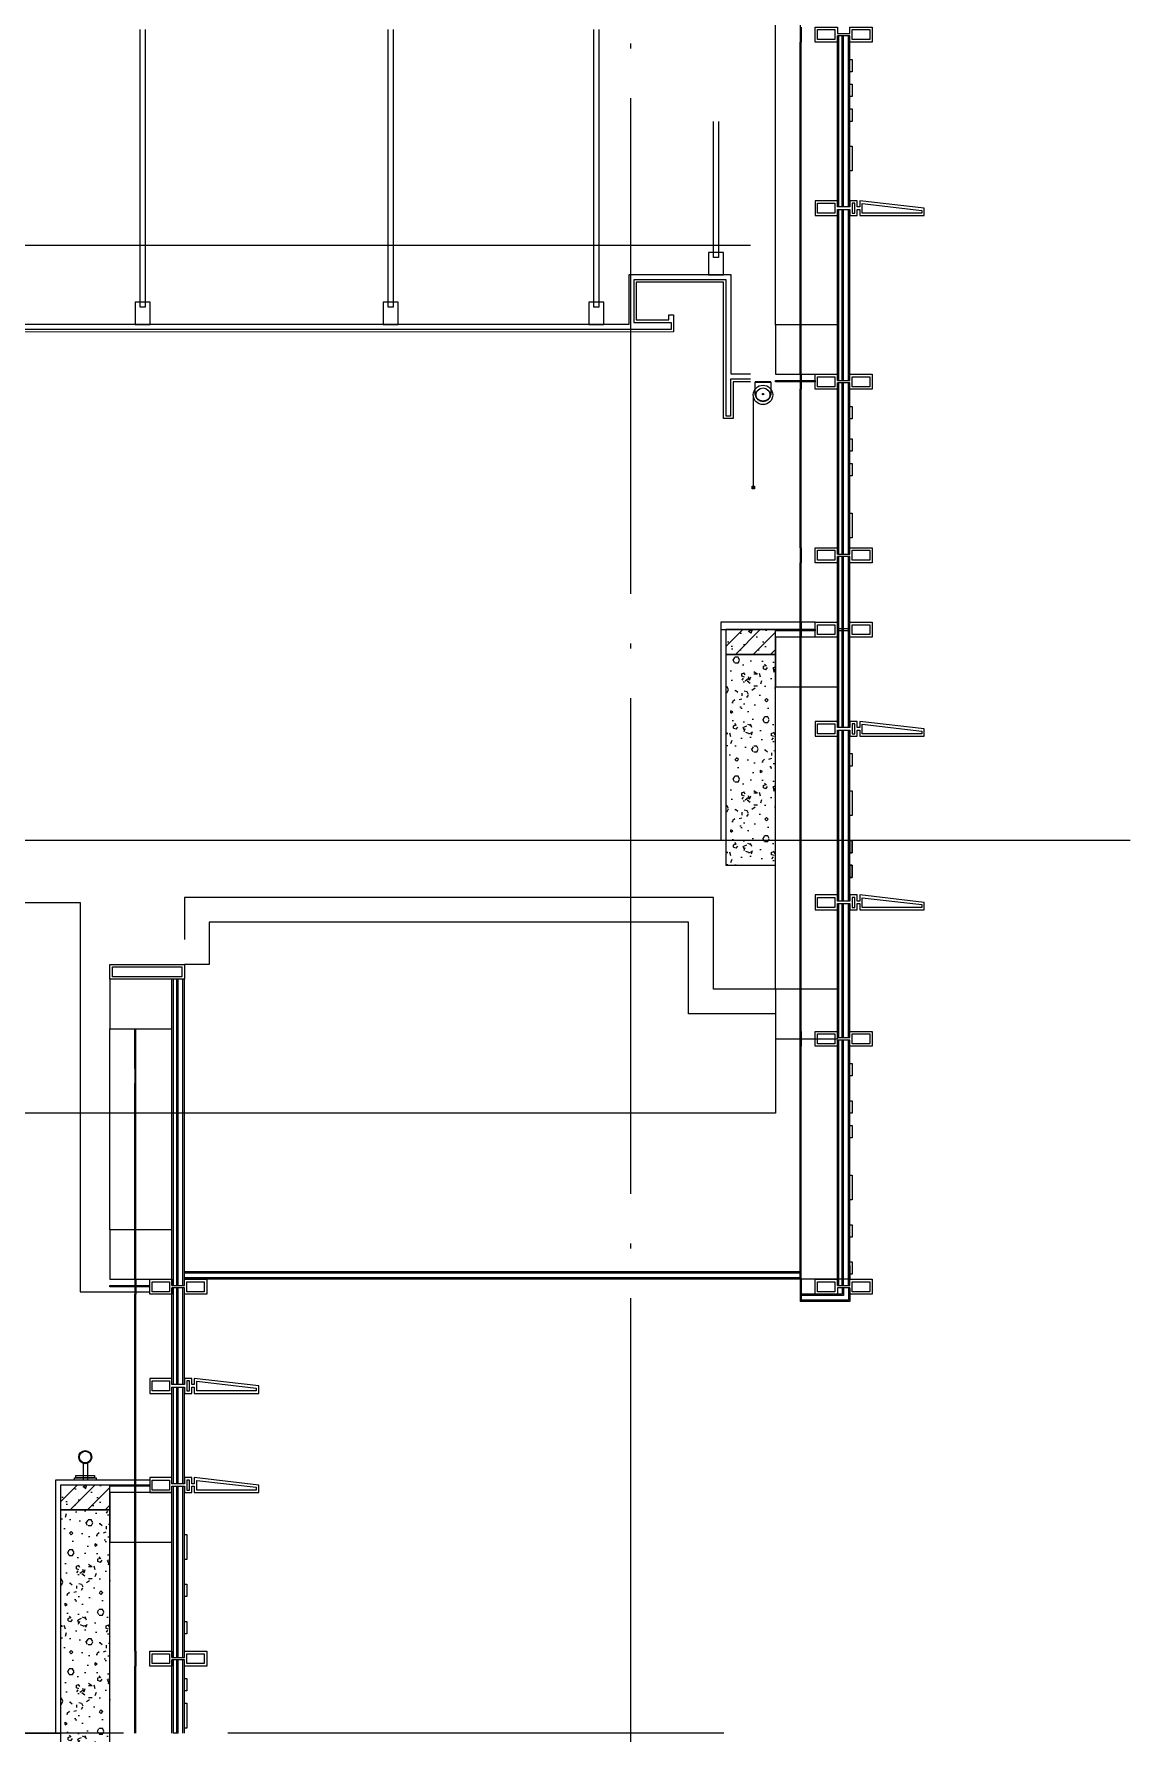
# Model space of a CAD drawing. Extents: x 1147314 to 1218578, y -272074 to -241968.
# Drawn here: x 1199590 to 1204009, y -266768 to -259915 of the extents above; entities that cross this region are included whole.
import ezdxf

# ---------------------------------------------------------------- set-up
doc = ezdxf.new("R2010")
doc.units = 0
doc.header["$LTSCALE"] = 1000
doc.header["$MEASUREMENT"] = 0
doc.linetypes.add('230303生产综合楼-平面图_t8$0$DOTE', pattern=[2.42, 2, -0.2, 0.02, -0.2])
for name, color, linetype in [('A-DOOR-FIRE', 4, 'Continuous'), ('A-SECT-SURF', 6, 'Continuous'), ('A-看线', 115, 'Continuous'), ('DOTE', 1, 'Continuous'), ('FF-窗帘-JYZS', 8, 'Continuous'), ('LY_MC_section A', 140, 'Continuous'), ('PUB_HATCH', 8, 'Continuous'), ('SURFACE', 6, 'Continuous'), ('WALL', 255, 'Continuous'), ('吊顶', 183, 'Continuous'), ('墙身抹灰', 6, 'Continuous')]:
    doc.layers.add(name, color=color, linetype=linetype)
for name, color, linetype, lineweight in [('A-WALL-INSL', 241, 'Continuous', 0), ('WALL-CURT-GLAZ', 120, 'Continuous', 0), ('WALL-CURT-METL', 211, 'Continuous', 0)]:
    doc.layers.add(name, color=color, linetype=linetype, lineweight=lineweight)

# ---------------------------------------------------------------- blocks, each defined once
blk = doc.blocks.new('A$C071d96ed')
at = {"layer": 'A-看线'}
for points in [[(44, -690), (44, 0)], [(50, -690), (50, 0)], [(196, -665), (196, -25)], [(200, -665), (200, -25)]]:
    blk.add_lwpolyline(points, dxfattribs=at)
at = {"layer": 'WALL-CURT-GLAZ'}
for p, q in [((0, -690), (0, 0)), ((6, -690), (6, 0)), ((25, -690), (25, 0)), ((31, -690), (31, 0))]:
    blk.add_line(p, q, dxfattribs=at)
blk = doc.blocks.new('A$C37e4a2ef')
at = {"layer": 'A-看线'}
for points in [[(196, -60), (196, 0)], [(200, -60), (200, 0)]]:
    blk.add_lwpolyline(points, dxfattribs=at)
at = {"layer": 'WALL-CURT-METL'}
for points in [[(140, -60), (50, -60), (50, -35), (0, -35), (0, -60), (-30, -60), (-30, -35), (-40, -35), (-40, -60), (-300, -60), (-300, -30), (-40, 0), (-40, -25), (-30, -25), (-30, 0), (0, 0), (0, -25), (50, -25), (50, 0), (140, 0)], [(-50, -50), (-50, -11.2), (-290, -38.9), (-290, -50)], [(-20, -10), (-10, -10), (-10, -50), (-20, -50)], [(130, -25), (130, -10), (60, -10), (60, -50), (130, -50)]]:
    blk.add_lwpolyline(points, close=True, dxfattribs=at)
blk = doc.blocks.new('A$C42b86bd6')
at = {"layer": 'A-看线'}
for points in [[(286, 0), (286, -60)], [(290, 0), (290, -60)]]:
    blk.add_lwpolyline(points, dxfattribs=at)
at = {"layer": 'WALL-CURT-METL'}
for points in [[(230, -60), (230, 0), (140, 0), (140, -25), (90, -25), (90, 0), (0, 0), (0, -60), (90, -60), (90, -35), (140, -35), (140, -60)], [(80, -25), (80, -10), (10, -10), (10, -50), (80, -50)], [(220, -50), (220, -10), (150, -10), (150, -35), (150, -50)]]:
    blk.add_lwpolyline(points, close=True, dxfattribs=at)
blk = doc.blocks.new('A$C827e71c0')
at = {"layer": 'A-DOOR-FIRE'}
blk.add_blockref('A$C42b86bd6', (-90, 0), dxfattribs=at)
blk = doc.blocks.new('A$C38d1714a')
at = {"layer": 'A-WALL-INSL'}
blk.add_lwpolyline([(0, 0), (250, 0), (250, -200), (0, -200)], close=True, dxfattribs=at)
blk = doc.blocks.new('A$Cb5ae1680')
at = {"layer": 'A-看线'}
for points in [[(44, 0), (44, 690)], [(50, 0), (50, 690)], [(196, 25), (196, 665)], [(200, 25), (200, 665)]]:
    blk.add_lwpolyline(points, dxfattribs=at)
at = {"layer": 'LY_MC_section A'}
for points in [[(0, 0), (0, 690)], [(6, 0), (6, 690)], [(25, 0), (25, 690)], [(31, 0), (31, 690)]]:
    blk.add_lwpolyline(points, dxfattribs=at)
blk = doc.blocks.new('A$C7aab0e27')
at = {"layer": 'A-DOOR-FIRE'}
blk.add_blockref('A$C37e4a2ef', (0, 0), dxfattribs=at)
blk = doc.blocks.new('A$Ca8bf0082')
at = {"layer": 'FF-窗帘-JYZS'}
blk.add_line((-7.2, -55.8), (-7.2, -424.9), dxfattribs=at)
for points in [[(0, -1.6), (64, -1.6), (64, 0), (0, 0)], [(-11.6, -420.7), (-2.8, -420.7), (-2.8, -432.6), (-11.6, -432.6)], [(-9.6, -422.7), (-4.8, -422.7), (-4.8, -430.6), (-9.6, -430.6)]]:
    blk.add_lwpolyline(points, close=True, dxfattribs=at)
blk.add_lwpolyline([(64, -1.6), (64, -44.8), (63.2, -51.2, -0.871795), (0.8, -51.2), (0, -44.8), (0, -1.6)], format="xyb", dxfattribs=at)
for centre, radius in [((32, -53.2), 39.2), ((32, -53.2), 28), ((32.4, -50.1), 2.73), ((-7.2, -424.9), 1.2)]:
    blk.add_circle(centre, radius, dxfattribs=at)
blk = doc.blocks.new('wuiyu')
at = {"layer": '吊顶'}
for points in [[(1198037.9, -259897.2), (1198037.9, -261016.2), (1198017.9, -261016.2), (1198017.9, -259897.2)], [(1199037.9, -259897.4), (1199037.9, -261016.5), (1199017.9, -261016.5), (1199017.9, -259897.4)], [(1200037.9, -259897.7), (1200037.9, -261016.7), (1200017.9, -261016.7), (1200017.9, -259897.7)], [(1201037.9, -259897.7), (1201037.9, -261017), (1201017.9, -261017), (1201017.9, -259897.7)], [(1201866.7, -259897.4), (1201866.7, -261016.7), (1201846.7, -261016.7), (1201846.7, -259897.4)], [(1202349, -260267.7), (1202349, -260816.6), (1202329, -260816.6), (1202329, -260267.7)], [(1202479, -261287.7), (1202400, -261287.6), (1202400, -260886.6), (1201988, -260886.6), (1201988, -261086.7), (1196766.2, -261087.4)], [(1202479, -261307.7), (1202398, -261307.6), (1202398, -261456.6), (1202380, -261456.6), (1202380, -260906.6), (1202008, -260906.6), (1202008, -261078.3), (1202158, -261078.3), (1202158, -261106.6), (1196766.2, -261107.4)], [(1202479, -261317.7), (1202408, -261317.6), (1202408, -261466.6), (1202370, -261466.6), (1202370, -260916.6), (1202018, -260916.6), (1202018, -261068.3), (1202149, -261068.3), (1202149, -261048.6), (1202168, -261048.6), (1202168, -261116.6), (1196766.2, -261117.4)]]:
    blk.add_lwpolyline(points, dxfattribs=at)
for points in [[(1202369, -260796.6), (1202309, -260796.6), (1202309, -260886.6), (1202369, -260886.6)], [(1198057.9, -260996.2), (1197997.9, -260996.2), (1197997.9, -261086.2), (1198057.9, -261086.2)], [(1199057.9, -260996.5), (1198997.9, -260996.5), (1198997.9, -261086.5), (1199057.9, -261086.5)], [(1200057.9, -260996.7), (1199997.9, -260996.7), (1199997.9, -261086.7), (1200057.9, -261086.7)], [(1201057.9, -260997), (1200997.9, -260997), (1200997.9, -261087), (1201057.9, -261087)], [(1201886.7, -260996.7), (1201826.7, -260996.7), (1201826.7, -261086.7), (1201886.7, -261086.7)], [(1201886.7, -260996.7), (1201826.7, -260996.7), (1201826.7, -261086.7), (1201886.7, -261086.7)]]:
    blk.add_lwpolyline(points, close=True, dxfattribs=at)
at = {"layer": 'FF-窗帘-JYZS'}
blk.add_blockref('A$Ca8bf0082', (1202497, -261317.7), dxfattribs=at)
blk = doc.blocks.new('A$C429b8df4')
at = {"layer": '吊顶'}
for points in [[(-9, 97.9), (-9, 30)], [(9, 97.9), (9, 30)]]:
    blk.add_lwpolyline(points, dxfattribs=at)
for points in [[(43.4, 30), (-43.4, 30), (-43.4, 39.2), (43.4, 39.2)], [(36.9, 39.2), (-37.9, 39.2), (-37.9, 48.4), (36.9, 48.4)]]:
    blk.add_lwpolyline(points, close=True, dxfattribs=at)
for radius in [26.5, 23.5]:
    blk.add_circle((0, 122.8), radius, dxfattribs=at)

msp = doc.modelspace()

# ---------------------------------------------------------------- hatches: boundary and pattern name
at = {"layer": 'PUB_HATCH'}
h = msp.add_hatch(dxfattribs=at)
h.set_pattern_fill('钢筋混凝土', color=256, scale=20, style=0)
h.set_pattern_definition([(45, (-1048875.837, 107250.536), (-35.3553391, 35.3553391), []), (50, (-1048875.84, 107250.54), (143.4520365, -12.550427), [15, -165]), (355, (-1048875.84, 107250.54), (-27.750267, 150.438427), [12, -132]), (100.4514, (-1048863.88, 107249.49), (115.701876, 137.887908), [12.748038, -140.228422]), (46.1842, (-1048875.84, 107290.54), (213.44821, -33.103803), [22.5, -247.5]), (96.6356, (-1048858.05, 107287.78), (186.932541, 194.823574), [19.122058, -210.3426]), (351.1842, (-1048875.84, 107290.54), (186.93239, 194.82372), [18, -198]), (21, (-1048855.84, 107280.54), (119.3814104, -80.523778), [15, -165]), (326, (-1048855.84, 107280.54), (48.663066, 145.030009), [12, -132]), (71.4514, (-1048845.89, 107273.83), (168.044526, 64.506099), [12.748038, -140.228422]), (37.5, (-1048875.837, 107250.536), (2.4319711, 66.5787708), [0, -130.4, 0, -134, 0, -132.5]), (7.5, (-1048875.84, 107250.536), (52.6139075, 78.8823424), [0, -76.4, 0, -127.4, 0, -50.5]), (327.5, (-1048920.437, 107250.536), (106.7644872, -4.5109743), [0, -50, 0, -156, 0, -207]), (317.5, (-1048940.44, 107250.54), (116.637234, 20.0209965), [0, -65, 0, -103.6, 0, -147])])
h.paths.add_polyline_path([(1202579, -262317.7), (1202379, -262317.7), (1202379, -262417.7), (1202579, -262417.7)])
h = msp.add_hatch(dxfattribs=at)
h.set_pattern_fill('加气混凝土', color=256, scale=20, style=0)
h.set_pattern_definition([(0, (-1048805.04, 106777.34), (120, 240), [0, -240]), (0, (-1048945.44, 106744.94), (120, 240), [0, -240]), (0, (-1048867.44, 106742.54), (120, 240), [0, -240]), (0, (-1048782.24, 106813.34), (120, 240), [0, -240]), (0, (-1048881.84, 106730.54), (120, 240), [0, -240]), (0, (-1048758.24, 106964.54), (120, 240), [0, -240]), (0, (-1048831.44, 106945.34), (120, 240), [0, -240]), (0, (-1048793.04, 106915.34), (120, 240), [0, -240]), (0, (-1048988.64, 106910.54), (120, 240), [0, -240]), (0, (-1048871.04, 106899.74), (120, 240), [0, -240]), (0, (-1048916.64, 106838.54), (120, 240), [0, -240]), (0, (-1048914.24, 106748.54), (120, 240), [0, -240]), (0, (-1048824.24, 106738.94), (120, 240), [0, -240]), (0, (-1048758.24, 106844.54), (120, 240), [0, -240]), (0, (-1048982.64, 106807.34), (120, 240), [0, -240]), (0, (-1048962.24, 106848.14), (120, 240), [0, -240]), (0, (-1048868.64, 106831.34), (120, 240), [0, -240]), (0, (-1048902.24, 106796.54), (120, 240), [0, -240]), (0, (-1048921.44, 106875.74), (120, 240), [0, -240]), (0, (-1048891.44, 106965.74), (120, 240), [0, -240]), (0, (-1048973.04, 106756.94), (120, 240), [0, -240]), (0, (-1048841.04, 106916.54), (120, 240), [0, -240]), (0, (-1048952.64, 106920.14), (120, 240), [0, -240]), (0, (-1048971.84, 106951.34), (120, 240), [0, -240]), (130.601294, (-1048772.978, 106889.394), (-599.99999337, 720.00000315), [10.536622, -4414.8444]), (18.4349488, (-1048790.12, 106893.966), (599.9999978, 239.9999982), [10.842096, -1507.05116]), (90, (-1048790.12, 106883.68), (120, 240), [10.285714, -469.71426]), (161.565051, (-1048779.836, 106880.25), (-600.000003, 239.9999821), [10.842096, -1507.05116]), (53.1301023, (-1048779.836, 106880.25), (120.0000002, 239.9999999), [11.428572, -1188.5714]), (135, (-1048770.69, 106757.97), (-120.0000145, 239.9999838), [9.697464, -669.12504]), (45, (-1048784.41, 106757.97), (119.9999992, 239.999999), [9.697464, -669.12504]), (135, (-1048777.55, 106751.11), (-120.0000145, 239.9999838), [9.697464, -669.12504]), (45, (-1048777.55, 106751.11), (119.9999992, 239.999999), [9.697464, -669.12504]), (116.565051, (-1048886.12, 106919.1), (-2e-05, 479.999987), [12.77753, -255.5506]), (180, (-1048891.84, 106930.54), (-120, 240), [13.714286, -226.2857]), (63.434949, (-1048911.26, 106919.1), (1e-06, 479.999998), [12.77753, -255.5506]), (116.565051, (-1048905.55, 106907.68), (-2e-05, 479.999987), [12.77753, -255.5506]), (0, (-1048905.55, 106907.68), (120, 240), [13.714286, -226.2857]), (63.434949, (-1048891.84, 106907.68), (1e-06, 479.999998), [12.77753, -255.5506]), (107.102728, (-1048795.8355, 106837.966), (-359.999986237, 1200.000001936), [15.544538, -6513.161]), (143.972626, (-1048800.407, 106852.823), (-2279.9999711, 1679.9999981), [15.544538, -3248.808]), (180, (-1048812.98, 106861.97), (-120, 240), [14.857142, -225.14284]), (36.0273733, (-1048840.407, 106852.823), (2279.99998315, 1679.99998189), [15.544538, -3248.808]), (71.5650511, (-1048844.98, 106839.11), (360.00000185, 1199.99999793), [14.456126, -1503.43712]), (107.102728, (-1048840.407, 106824.2515), (-359.999986237, 1200.000001936), [15.544538, -6513.161]), (143.972626, (-1048827.836, 106815.109), (-2279.9999711, 1679.9999981), [15.544538, -3248.808]), (0, (-1048827.84, 106815.1), (120, 240), [14.857142, -225.14284]), (36.0273733, (-1048812.978, 106815.109), (2279.99998315, 1679.99998189), [15.544538, -3248.808]), (71.5650511, (-1048800.407, 106824.25), (360.00000185, 1199.99999793), [14.456126, -1503.43712]), (150.255118, (-1048793.55, 106949.966), (-360.00000085, 239.99999703), [9.214008, -1925.72784]), (90, (-1048801.55, 106945.4), (120, 240), [9.142858, -470.8571]), (29.7448813, (-1048801.55, 106945.394), (360.0000002, 239.99999888), [9.214008, -1925.72784]), (116.565051, (-1048849.55, 106779.68), (-2e-05, 479.999987), [12.77753, -255.5506]), (168.690067, (-1048855.264, 106791.109), (-1080.0000008, 239.99999398), [11.654902, -2435.8742]), (41.1859251, (-1048875.836, 106785.394), (2999.999981823, 2639.999976915), [12.148738, -5090.3208]), (90, (-1048875.84, 106773.97), (120, 240), [11.428572, -468.5714]), (138.814074, (-1048866.693, 106765.966), (-2999.999946676, 2640.000016815), [12.148738, -5090.3208]), (16.6992442, (-1048866.693, 106765.966), (3959.999970207, 1199.99998743), [11.93178, -4999.415]), (60.9453959, (-1048855.264, 106769.394), (119.99999968, 239.99999788), [11.766434, -4930.1358]), (109.983106, (-1048950.121, 106880.251), (-600.00000226, 1679.999995554), [13.3768, -5604.879]), (155.556045, (-1048954.693, 106892.823), (-1560.000005946, 719.99998504), [13.809194, -5786.0526]), (24.4439547, (-1048979.836, 106892.823), (1560.00000078, 719.999996537), [13.809194, -5786.0526]), (70.0168934, (-1048984.407, 106880.251), (600.00000181, 1679.99999583), [13.3768, -5604.879]), (109.983106, (-1048979.836, 106867.68), (-600.00000226, 1679.999995554), [13.3768, -5604.879]), (160.016893, (-1048967.264, 106863.109), (-600.00000035, 239.99998907), [13.3768, -2795.751]), (19.9831065, (-1048967.264, 106863.109), (599.9999967, 239.99999962), [13.3768, -2795.751]), (70.0168934, (-1048954.693, 106867.68), (600.00000181, 1679.99999583), [13.3768, -5604.879]), (122.005383, (-1048860.978, 106858.537), (-120.0000161, 239.99998775), [10.781693, -2253.3736]), (18.4349488, (-1048876.98, 106864.25), (599.9999978, 239.9999982), [10.842096, -1507.05116]), (90, (-1048876.98, 106853.97), (120, 240), [10.285714, -469.71426]), (161.565051, (-1048866.693, 106850.537), (-600.000003, 239.9999821), [10.842096, -1507.05116]), (54.4623222, (-1048866.693, 106850.537), (839.99999878, 1199.9999982), [9.831228, -4119.2846]), (116.565051, (-1048930.7, 106800.25), (-2e-05, 479.999987), [12.77753, -255.5506]), (180, (-1048936.4, 106811.68), (-120, 240), [12.571428, -227.42856]), (59.0362434, (-1048955.836, 106800.251), (120.00000039, 239.99999884), [13.32789, -2785.5288]), (120.963756, (-1048948.978, 106788.823), (-120.0000164, 239.99998898), [13.32789, -2785.5288]), (0, (-1048948.98, 106788.82), (120, 240), [12.571428, -227.42856]), (63.434949, (-1048936.4, 106788.82), (1e-06, 479.999998), [12.77753, -255.5506])])
h.paths.add_polyline_path([(1202579, -262417.7), (1202379, -262417.7), (1202379, -263267.7), (1202579, -263267.7)])
h = msp.add_hatch(dxfattribs=at)
h.set_pattern_fill('钢筋混凝土', color=256, scale=20, style=0)
h.set_pattern_definition([(45, (-1051558.64, 103800.49), (-35.3553391, 35.3553391), []), (50, (-1051558.64, 103800.49), (143.4520365, -12.550427), [15, -165]), (355, (-1051558.64, 103800.49), (-27.750267, 150.438427), [12, -132]), (100.4514, (-1051546.69, 103799.44), (115.701876, 137.887908), [12.748038, -140.228422]), (46.1842, (-1051558.64, 103840.49), (213.44821, -33.103803), [22.5, -247.5]), (96.6356, (-1051540.85, 103837.73), (186.932541, 194.823574), [19.122058, -210.3426]), (351.1842, (-1051558.64, 103840.49), (186.93239, 194.82372), [18, -198]), (21, (-1051538.64, 103830.49), (119.3814104, -80.523778), [15, -165]), (326, (-1051538.64, 103830.49), (48.663066, 145.030009), [12, -132]), (71.4514, (-1051528.69, 103823.78), (168.044526, 64.506099), [12.748038, -140.228422]), (37.5, (-1051558.64, 103800.49), (2.4319711, 66.5787708), [0, -130.4, 0, -134, 0, -132.5]), (7.5, (-1051558.64, 103800.49), (52.6139075, 78.8823424), [0, -76.4, 0, -127.4, 0, -50.5]), (327.5, (-1051603.24, 103800.49), (106.7644872, -4.5109743), [0, -50, 0, -156, 0, -207]), (317.5, (-1051623.24, 103800.49), (116.637234, 20.0209965), [0, -65, 0, -103.6, 0, -147])])
h.paths.add_polyline_path([(1199896.2, -265767.7), (1199696.2, -265767.7), (1199696.2, -265867.7), (1199896.2, -265867.7)])
h = msp.add_hatch(dxfattribs=at)
h.set_pattern_fill('加气混凝土', color=256, scale=20, style=0)
h.set_pattern_definition([(0, (-1051487.84, 103177.3), (120, 240), [0, -240]), (0, (-1051628.24, 103144.9), (120, 240), [0, -240]), (0, (-1051550.24, 103142.5), (120, 240), [0, -240]), (0, (-1051465.04, 103213.3), (120, 240), [0, -240]), (0, (-1051564.64, 103130.5), (120, 240), [0, -240]), (0, (-1051441.04, 103364.5), (120, 240), [0, -240]), (0, (-1051514.24, 103345.3), (120, 240), [0, -240]), (0, (-1051475.84, 103315.3), (120, 240), [0, -240]), (0, (-1051671.44, 103310.5), (120, 240), [0, -240]), (0, (-1051553.84, 103299.7), (120, 240), [0, -240]), (0, (-1051599.44, 103238.5), (120, 240), [0, -240]), (0, (-1051597.04, 103148.5), (120, 240), [0, -240]), (0, (-1051507.04, 103138.9), (120, 240), [0, -240]), (0, (-1051441.04, 103244.5), (120, 240), [0, -240]), (0, (-1051665.44, 103207.3), (120, 240), [0, -240]), (0, (-1051645.04, 103248.1), (120, 240), [0, -240]), (0, (-1051551.44, 103231.3), (120, 240), [0, -240]), (0, (-1051585.04, 103196.5), (120, 240), [0, -240]), (0, (-1051604.24, 103275.7), (120, 240), [0, -240]), (0, (-1051574.24, 103365.7), (120, 240), [0, -240]), (0, (-1051655.84, 103156.9), (120, 240), [0, -240]), (0, (-1051523.84, 103316.5), (120, 240), [0, -240]), (0, (-1051635.44, 103320.1), (120, 240), [0, -240]), (0, (-1051654.64, 103351.3), (120, 240), [0, -240]), (130.601294, (-1051455.78, 103289.368), (-599.99999337, 720.00000315), [10.536622, -4414.8444]), (18.4349488, (-1051472.923, 103293.94), (599.9999978, 239.9999982), [10.842096, -1507.05116]), (90, (-1051472.92, 103283.65), (120, 240), [10.285714, -469.71426]), (161.565051, (-1051462.638, 103280.225), (-600.000003, 239.9999821), [10.842096, -1507.05116]), (53.1301023, (-1051462.64, 103280.225), (120.0000002, 239.9999999), [11.428572, -1188.5714]), (135, (-1051453.495, 103157.94), (-120.0000145, 239.9999838), [9.697464, -669.12504]), (45, (-1051467.21, 103157.94), (119.9999992, 239.999999), [9.697464, -669.12504]), (135, (-1051460.35, 103151.08), (-120.0000145, 239.9999838), [9.697464, -669.12504]), (45, (-1051460.35, 103151.08), (119.9999992, 239.999999), [9.697464, -669.12504]), (116.565051, (-1051568.92, 103319.08), (-2e-05, 479.999987), [12.77753, -255.5506]), (180, (-1051574.64, 103330.5), (-120, 240), [13.714286, -226.2857]), (63.434949, (-1051594.07, 103319.08), (1e-06, 479.999998), [12.77753, -255.5506]), (116.565051, (-1051588.35, 103307.65), (-2e-05, 479.999987), [12.77753, -255.5506]), (0, (-1051588.35, 103307.65), (120, 240), [13.714286, -226.2857]), (63.434949, (-1051574.64, 103307.65), (1e-06, 479.999998), [12.77753, -255.5506]), (107.102728, (-1051478.638, 103237.939), (-359.999986237, 1200.000001936), [15.544538, -6513.161]), (143.972626, (-1051483.21, 103252.796), (-2279.9999711, 1679.9999981), [15.544538, -3248.808]), (180, (-1051495.78, 103261.94), (-120, 240), [14.857142, -225.14284]), (36.0273733, (-1051523.21, 103252.796), (2279.99998315, 1679.99998189), [15.544538, -3248.808]), (71.5650511, (-1051527.78, 103239.08), (360.00000185, 1199.99999793), [14.456126, -1503.43712]), (107.102728, (-1051523.209, 103224.225), (-359.999986237, 1200.000001936), [15.544538, -6513.161]), (143.972626, (-1051510.638, 103215.082), (-2279.9999711, 1679.9999981), [15.544538, -3248.808]), (0, (-1051510.64, 103215.08), (120, 240), [14.857142, -225.14284]), (36.0273733, (-1051495.78, 103215.082), (2279.99998315, 1679.99998189), [15.544538, -3248.808]), (71.5650511, (-1051483.21, 103224.225), (360.00000185, 1199.99999793), [14.456126, -1503.43712]), (150.255118, (-1051476.352, 103349.94), (-360.00000085, 239.99999703), [9.214008, -1925.72784]), (90, (-1051484.35, 103345.37), (120, 240), [9.142858, -470.8571]), (29.7448813, (-1051484.352, 103345.368), (360.0000002, 239.99999888), [9.214008, -1925.72784]), (116.565051, (-1051532.35, 103179.65), (-2e-05, 479.999987), [12.77753, -255.5506]), (168.690067, (-1051538.066, 103191.082), (-1080.0000008, 239.99999398), [11.654902, -2435.8742]), (41.1859251, (-1051558.638, 103185.368), (2999.999981823, 2639.999976915), [12.148738, -5090.3208]), (90, (-1051558.64, 103173.94), (120, 240), [11.428572, -468.5714]), (138.814074, (-1051549.495, 103165.939), (-2999.999946676, 2640.000016815), [12.148738, -5090.3208]), (16.6992442, (-1051549.495, 103165.939), (3959.999970207, 1199.99998743), [11.93178, -4999.415]), (60.9453959, (-1051538.066, 103169.368), (119.99999968, 239.99999788), [11.766434, -4930.1358]), (109.983106, (-1051632.923, 103280.225), (-600.00000226, 1679.999995554), [13.3768, -5604.879]), (155.556045, (-1051637.495, 103292.796), (-1560.000005946, 719.99998504), [13.809194, -5786.0526]), (24.4439547, (-1051662.638, 103292.796), (1560.00000078, 719.999996537), [13.809194, -5786.0526]), (70.0168934, (-1051667.209, 103280.225), (600.00000181, 1679.99999583), [13.3768, -5604.879]), (109.983106, (-1051662.638, 103267.653), (-600.00000226, 1679.999995554), [13.3768, -5604.879]), (160.016893, (-1051650.066, 103263.082), (-600.00000035, 239.99998907), [13.3768, -2795.751]), (19.9831065, (-1051650.066, 103263.082), (599.9999967, 239.99999962), [13.3768, -2795.751]), (70.0168934, (-1051637.495, 103267.653), (600.00000181, 1679.99999583), [13.3768, -5604.879]), (122.005383, (-1051543.78, 103258.51), (-120.0000161, 239.99998775), [10.781693, -2253.3736]), (18.4349488, (-1051559.78, 103264.225), (599.9999978, 239.9999982), [10.842096, -1507.05116]), (90, (-1051559.78, 103253.94), (120, 240), [10.285714, -469.71426]), (161.565051, (-1051549.495, 103250.51), (-600.000003, 239.9999821), [10.842096, -1507.05116]), (54.4623222, (-1051549.495, 103250.51), (839.99999878, 1199.9999982), [9.831228, -4119.2846]), (116.565051, (-1051613.5, 103200.22), (-2e-05, 479.999987), [12.77753, -255.5506]), (180, (-1051619.2, 103211.65), (-120, 240), [12.571428, -227.42856]), (59.0362434, (-1051638.638, 103200.225), (120.00000039, 239.99999884), [13.32789, -2785.5288]), (120.963756, (-1051631.78, 103188.796), (-120.0000164, 239.99998898), [13.32789, -2785.5288]), (0, (-1051631.78, 103188.8), (120, 240), [12.571428, -227.42856]), (63.434949, (-1051619.2, 103188.8), (1e-06, 479.999998), [12.77753, -255.5506])])
h.paths.add_polyline_path([(1199896.2, -265867.7), (1199696.2, -265867.7), (1199696.2, -266867.7), (1199896.2, -266867.7)])

# ---------------------------------------------------------------- linework, layer by layer
at = {"layer": 'A-SECT-SURF'}
msp.add_line((1202379, -263167.7), (1196746.2, -263167.7), dxfattribs=at)
msp.add_lwpolyline([(1196746.2, -266767.7), (1199696.2, -266767.7)], dxfattribs=at)
at = {"layer": 'A-WALL-INSL'}
for p, q in [((1202579, -263767.7), (1202579, -263167.7)), ((1202679, -263767.7), (1202579, -263767.7))]:
    msp.add_line(p, q, dxfattribs=at)
for points in [[(1202679, -259667.7), (1202679, -261087.7), (1202579, -261087.7), (1202579, -259667.7)], [(1202579, -263167.7), (1202579, -262547.7), (1202679, -262547.7), (1202679, -263167.7)], [(1202579, -263767.7), (1202329, -263767.7), (1202329, -263397.7), (1200196.2, -263397.7), (1200196.2, -263567.7), (1200196.2, -263567.7)], [(1202579, -263867.7), (1202229, -263867.7), (1202229, -263497.7), (1200296.2, -263497.7), (1200296.2, -263667.7), (1200196.2, -263667.7)], [(1199996.2, -263927.7), (1199996.2, -264737.7), (1199896.2, -264737.7), (1199896.2, -263927.7), (1199996.2, -263927.7)], [(1199896.2, -266767.7), (1199896.2, -265997.7), (1199996.2, -265997.7), (1199996.2, -266767.7)]]:
    msp.add_lwpolyline(points, dxfattribs=at)
msp.add_lwpolyline([(1200146.2, -265797.7), (1199896.2, -265797.7), (1199896.2, -265997.7), (1200146.2, -265997.7)], close=True, dxfattribs=at)
at = {"layer": 'A-看线'}
msp.add_line((1202479, -260767.7), (1197296.2, -260767.7), dxfattribs=at)
for points in [[(1202829, -262312.7), (1202829, -262022.7)], [(1202835, -262312.7), (1202835, -262022.7)], [(1202679, -262287.7), (1202679, -262047.7)], [(1202683, -262287.7), (1202683, -262047.7)], [(1202679, -262687.7), (1202679, -262347.7)], [(1202683, -262687.7), (1202683, -262347.7)], [(1202829, -262712.7), (1202829, -262322.7)], [(1202835, -262712.7), (1202835, -262322.7)], [(1202829, -263167.7), (1202829, -262722.7)], [(1202835, -263167.7), (1202835, -262722.7)], [(1202679, -263167.7), (1202679, -262747.7)], [(1202683, -263167.7), (1202683, -262747.7)], [(1202679, -263387.7), (1202679, -263167.7)], [(1202683, -263387.7), (1202683, -263167.7)], [(1202829, -263412.7), (1202829, -263167.7)], [(1202835, -263412.7), (1202835, -263167.7)], [(1202679, -263937.7), (1202679, -263447.7)], [(1202679, -264937.7), (1202679, -263447.7)], [(1202683, -263937.7), (1202683, -263447.7)], [(1202683, -264937.7), (1202683, -263447.7)], [(1202829, -263962.7), (1202829, -263422.7)], [(1202835, -263962.7), (1202835, -263422.7)], [(1200146.2, -264962.7), (1200146.2, -263727.7)], [(1200152.2, -264962.7), (1200152.2, -263727.7)], [(1202579, -263767.7), (1202579, -264267.7), (1197296.2, -264267.7)], [(1199996.2, -264087.7), (1199996.2, -263927.7)], [(1200000.2, -264937.7), (1200000.2, -263927.7)], [(1202679, -264937.7), (1202679, -263997.7)], [(1202683, -264937.7), (1202683, -263997.7)], [(1202829, -264962.7), (1202829, -263972.7)], [(1202835, -264962.7), (1202835, -263972.7)], [(1199996.2, -264937.7), (1199996.2, -264147.7)], [(1200146.2, -265362.7), (1200146.2, -264972.7)], [(1200152.2, -265362.7), (1200152.2, -264972.7)], [(1199996.2, -265337.7), (1199996.2, -264997.7)], [(1200000.2, -265337.7), (1200000.2, -264997.7)], [(1202679, -264997.7), (1202679, -265027.7)], [(1202683, -264997.7), (1202683, -265027.7)], [(1200146.2, -265762.7), (1200146.2, -265372.7)], [(1200152.2, -265762.7), (1200152.2, -265372.7)], [(1199996.2, -265737.7), (1199996.2, -265397.7)], [(1200000.2, -265737.7), (1200000.2, -265397.7)], [(1200146.2, -266767.7), (1200146.2, -266472.7)], [(1200152.2, -266767.7), (1200152.2, -266472.7)], [(1199996.2, -266767.7), (1199996.2, -266497.7)], [(1200000.2, -266767.7), (1200000.2, -266497.7)]]:
    msp.add_lwpolyline(points, dxfattribs=at)
at = {"layer": 'DOTE', "linetype": '230303生产综合楼-平面图_t8$0$DOTE'}
for points in [[(1201995.8, -271853.7), (1201995.8, -254813.5)], [(1204008.5, -263167.7), (1195673.5, -263167.7)], [(1202371.2, -266767.7), (1195673.5, -266767.7)]]:
    msp.add_lwpolyline(points, dxfattribs=at)
at = {"layer": 'LY_MC_section A', "color": 41}
for points in [[(1202879, -260017.7), (1202889, -260017.7), (1202889, -260067.7), (1202879, -260067.7)], [(1202879, -260117.7), (1202889, -260117.7), (1202889, -260167.7), (1202879, -260167.7)], [(1202879, -260217.7), (1202889, -260217.7), (1202889, -260267.7), (1202879, -260267.7)], [(1202879, -260367.7), (1202889, -260367.7), (1202889, -260467.7), (1202879, -260467.7)], [(1202879, -261417.7), (1202889, -261417.7), (1202889, -261467.7), (1202879, -261467.7)], [(1202879, -261547.7), (1202889, -261547.7), (1202889, -261597.7), (1202879, -261597.7)], [(1202879, -261647.7), (1202889, -261647.7), (1202889, -261697.7), (1202879, -261697.7)], [(1202879, -261847.7), (1202889, -261847.7), (1202889, -261947.7), (1202879, -261947.7)], [(1202879, -262817.7), (1202889, -262817.7), (1202889, -262867.7), (1202879, -262867.7)], [(1202879, -262967.7), (1202889, -262967.7), (1202889, -263067.7), (1202879, -263067.7)], [(1202879, -263167.7), (1202889, -263167.7), (1202889, -263217.7), (1202879, -263217.7)], [(1202879, -263267.7), (1202889, -263267.7), (1202889, -263317.7), (1202879, -263317.7)], [(1202879, -264067.7), (1202889, -264067.7), (1202889, -264117.7), (1202879, -264117.7)], [(1202879, -264217.7), (1202889, -264217.7), (1202889, -264267.7), (1202879, -264267.7)], [(1202879, -264317.7), (1202889, -264317.7), (1202889, -264367.7), (1202879, -264367.7)], [(1202879, -264517.7), (1202889, -264517.7), (1202889, -264617.7), (1202879, -264617.7)], [(1202879, -264717.7), (1202889, -264717.7), (1202889, -264767.7), (1202879, -264767.7)], [(1202879, -264867.7), (1202889, -264867.7), (1202889, -264917.7), (1202879, -264917.7)], [(1200196.2, -265967.7), (1200206.2, -265967.7), (1200206.2, -266067.7), (1200196.2, -266067.7)], [(1200196.2, -266167.7), (1200206.2, -266167.7), (1200206.2, -266217.7), (1200196.2, -266217.7)], [(1200196.2, -266317.7), (1200206.2, -266317.7), (1200206.2, -266367.7), (1200196.2, -266367.7)], [(1200196.2, -266547.7), (1200206.2, -266547.7), (1200206.2, -266597.7), (1200196.2, -266597.7)], [(1200196.2, -266647.7), (1200206.2, -266647.7), (1200206.2, -266747.7), (1200196.2, -266747.7)]]:
    msp.add_lwpolyline(points, close=True, dxfattribs=at)
at = {"layer": 'LY_MC_section A'}
for points in [[(1202848, -262312.7), (1202848, -262022.7)], [(1202854, -262312.7), (1202854, -262022.7)], [(1202873, -262312.7), (1202873, -262022.7)], [(1202879, -262312.7), (1202879, -262022.7)], [(1200165.2, -265362.7), (1200165.2, -264972.7)], [(1200171.2, -265362.7), (1200171.2, -264972.7)], [(1200190.2, -265362.7), (1200190.2, -264972.7)], [(1200196.2, -265362.7), (1200196.2, -264972.7)], [(1200165.2, -265762.7), (1200165.2, -265372.7)], [(1200171.2, -265762.7), (1200171.2, -265372.7)], [(1200190.2, -265762.7), (1200190.2, -265372.7)], [(1200196.2, -265762.7), (1200196.2, -265372.7)]]:
    msp.add_lwpolyline(points, dxfattribs=at)
for points in [[(1202889, -263167.7), (1202879, -263167.7), (1202879, -263217.7), (1202889, -263217.7)], [(1202889, -263267.7), (1202879, -263267.7), (1202879, -263317.7), (1202889, -263317.7)]]:
    msp.add_lwpolyline(points, close=True, dxfattribs=at)
at = {"layer": 'WALL'}
for points in [[(1202579, -262317.7), (1202379, -262317.7), (1202379, -262417.7), (1202579, -262417.7)], [(1202579, -262417.7), (1202379, -262417.7), (1202379, -263267.7), (1202579, -263267.7)], [(1199896.2, -265767.7), (1199696.2, -265767.7), (1199696.2, -265867.7), (1199896.2, -265867.7)], [(1199896.2, -265867.7), (1199696.2, -265867.7), (1199696.2, -266867.7), (1199896.2, -266867.7)]]:
    msp.add_lwpolyline(points, close=True, dxfattribs=at)
at = {"layer": 'WALL-CURT-GLAZ'}
for p, q in [((1202848, -262712.7), (1202848, -262322.7)), ((1202854, -262712.7), (1202854, -262322.7)), ((1202873, -262712.7), (1202873, -262322.7)), ((1202879, -262712.7), (1202879, -262322.7)), ((1202848, -263167.7), (1202848, -262722.7)), ((1202854, -263167.7), (1202854, -262722.7)), ((1202873, -263167.7), (1202873, -262722.7)), ((1202879, -263167.7), (1202879, -262722.7)), ((1202848, -263412.7), (1202848, -263167.7)), ((1202854, -263412.7), (1202854, -263167.7)), ((1202873, -263412.7), (1202873, -263167.7)), ((1202879, -263412.7), (1202879, -263167.7)), ((1202848, -263962.7), (1202848, -263422.7)), ((1202854, -263962.7), (1202854, -263422.7)), ((1202873, -263962.7), (1202873, -263422.7)), ((1202879, -263962.7), (1202879, -263422.7)), ((1200165.2, -264962.7), (1200165.2, -263727.7)), ((1200171.2, -264962.7), (1200171.2, -263727.7)), ((1200190.2, -264962.7), (1200190.2, -263727.7)), ((1200196.2, -264962.7), (1200196.2, -263727.7)), ((1202848, -264962.7), (1202848, -263972.7)), ((1202854, -264962.7), (1202854, -263972.7)), ((1202873, -264962.7), (1202873, -263972.7)), ((1202879, -264962.7), (1202879, -263972.7)), ((1200165.2, -266767.7), (1200165.2, -266472.7)), ((1200171.2, -266767.7), (1200171.2, -266472.7)), ((1200190.2, -266767.7), (1200190.2, -266472.7)), ((1200196.2, -266767.7), (1200196.2, -266472.7))]:
    msp.add_line(p, q, dxfattribs=at)
for points in [[(1202579, -261312.7), (1202738.9, -261312.7), (1202738.9, -261317.7), (1202579, -261317.7)], [(1202579, -262317.7), (1202738.9, -262317.7), (1202738.9, -262322.7), (1202579, -262322.7)], [(1199896.2, -264962.8), (1200056.1, -264962.8), (1200056.1, -264967.8), (1199896.2, -264967.8)], [(1199896.2, -265767.7), (1200056.1, -265767.7), (1200056.1, -265772.7), (1199896.2, -265772.7)]]:
    msp.add_lwpolyline(points, close=True, dxfattribs=at)
for points in [[(1202879, -264882.7), (1202879, -264907.7), (1202879, -264937.7), (1200196.2, -264937.7)], [(1202679, -264907.7), (1200196.2, -264907.7)], [(1202679, -264913.7), (1200196.2, -264913.7)], [(1202679, -264931.7), (1200196.2, -264931.7)], [(1202879, -264972.7), (1202879, -264997.7), (1202879, -265027.7), (1202679, -265027.7)], [(1202873, -264972.7), (1202873, -264997.7), (1202873, -265021.7), (1202683, -265021.7)], [(1202848, -264972.7), (1202848, -264997.7), (1202683, -264997.7)], [(1202854, -264972.7), (1202854, -265003.7), (1202683, -265003.7)], [(1200196.2, -264997.7), (1200196.2, -264997.7)], [(1200196.2, -264997.7), (1200196.2, -264997.7)], [(1200196.2, -264997.7), (1200196.2, -264997.7)]]:
    msp.add_lwpolyline(points, dxfattribs=at)
at = {"layer": 'WALL-CURT-METL'}
for points in [[(1200196.2, -263727.7), (1199896.1, -263727.7), (1199896.1, -263667.7), (1200196.2, -263667.7)], [(1200186.2, -263717.7), (1199906.1, -263717.7), (1199906.1, -263677.7), (1200186.2, -263677.7)]]:
    msp.add_lwpolyline(points, close=True, dxfattribs=at)
at = {"layer": '墙身抹灰'}
msp.add_lwpolyline([(1202738.9, -262287.7), (1202358.9, -262287.7), (1202358.9, -262317.7), (1202738.9, -262317.7)], close=True, dxfattribs=at)
for points in [[(1202739, -262297.7), (1202738.9, -262297.7)], [(1202359, -262317.7), (1202359, -263167.7)], [(1202739, -262317.7), (1202379, -262317.7), (1202379, -263167.7)], [(1196766.2, -266767.7), (1196766.2, -264387.7), (1197166.2, -264387.7), (1197166.2, -263417.7), (1199776, -263417.7), (1199776.2, -264987.7), (1200056.1, -264987.8)], [(1200056.2, -265747.7), (1199676.2, -265747.7), (1199676.2, -266767.7)], [(1200056.2, -265767.7), (1199696.2, -265767.7), (1199696.2, -266767.7)]]:
    msp.add_lwpolyline(points, dxfattribs=at)

# ---------------------------------------------------------------- block references
at = {"layer": 'A-DOOR-FIRE', "xscale": -1}
for name, p in [('A$C827e71c0', (1202879, -259887.7)), ('A$C37e4a2ef', (1202879, -260587.7)), ('A$C42b86bd6', (1202969, -261287.7)), ('A$C37e4a2ef', (1202879, -262687.7)), ('A$C37e4a2ef', (1202879, -262687.7)), ('A$C42b86bd6', (1200286.2, -264937.7)), ('A$C42b86bd6', (1202969, -264937.7)), ('A$C42b86bd6', (1202969, -264937.7))]:
    msp.add_blockref(name, p, dxfattribs=at)
at = {"layer": 'FF-窗帘-JYZS'}
msp.add_blockref('wuiyu', (0, 0), dxfattribs=at)
at = {"layer": 'LY_MC_section A', "xscale": -1}
for name, p in [('A$C42b86bd6', (1202969, -261987.7)), ('A$C42b86bd6', (1202969, -262287.7)), ('A$C7aab0e27', (1202879, -263387.7)), ('A$C7aab0e27', (1202879, -263387.7)), ('A$C827e71c0', (1202879, -263937.7)), ('A$C827e71c0', (1202879, -263937.7)), ('A$C37e4a2ef', (1200196.2, -265337.7)), ('A$C37e4a2ef', (1200196.2, -265737.7)), ('A$C827e71c0', (1200196.2, -266437.7))]:
    msp.add_blockref(name, p, dxfattribs=at)
at = {"layer": 'SURFACE', "xscale": -1}
for name, p in [('A$C071d96ed', (1202879, -259922.7)), ('A$C071d96ed', (1202879, -260622.7)), ('A$C38d1714a', (1202829, -261087.7)), ('A$Cb5ae1680', (1202879, -262012.7)), ('A$Cb5ae1680', (1202879, -262712.7)), ('A$C38d1714a', (1202829, -262347.7)), ('A$C38d1714a', (1200146.2, -263727.7)), ('A$C38d1714a', (1202829, -263767.7)), ('A$C38d1714a', (1200146.2, -264737.7)), ('A$C071d96ed', (1200196.2, -265772.7))]:
    msp.add_blockref(name, p, dxfattribs=at)
at = {"layer": '吊顶'}
msp.add_blockref('A$C429b8df4', (1199796.5, -265777.7), dxfattribs=at)

doc.saveas('drawing.dxf')
